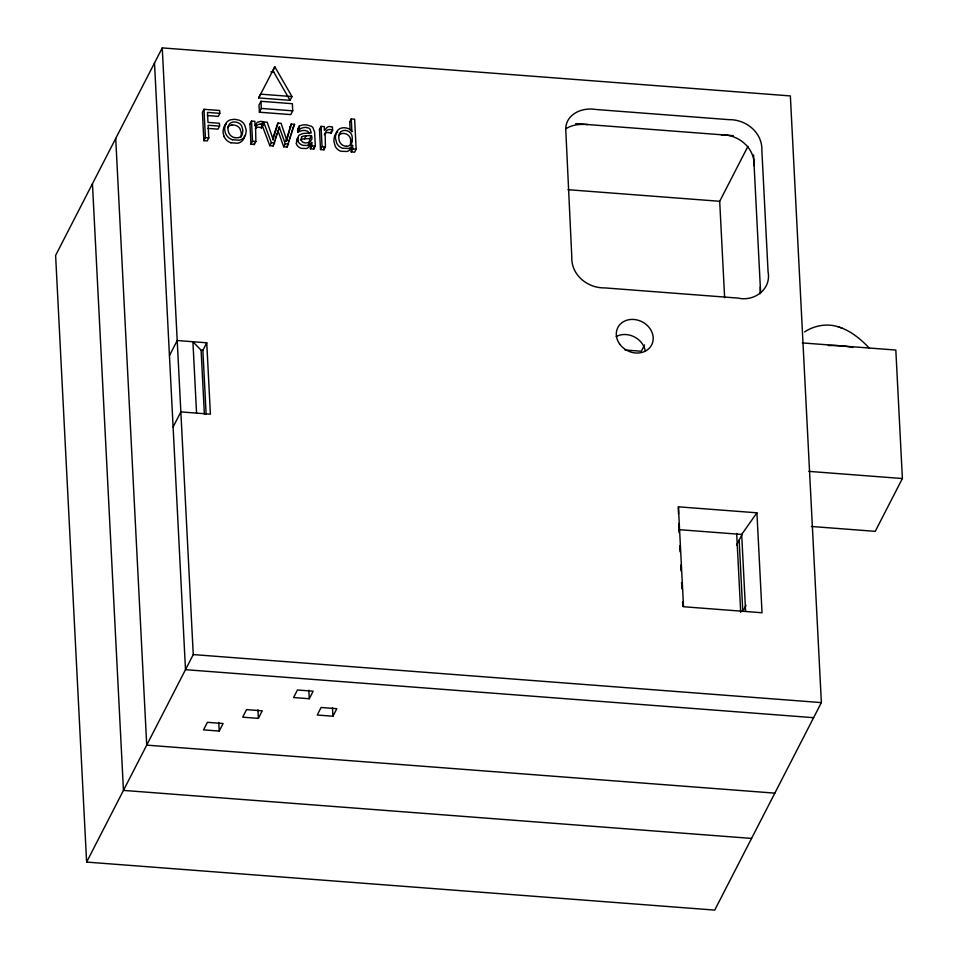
<?xml version="1.0" encoding="UTF-8"?>
<svg xmlns="http://www.w3.org/2000/svg" width="958" height="958" viewBox="0 0 958 958"><rect width="100%" height="100%" fill="white"/><g stroke="black" fill="none" stroke-linecap="round" stroke-linejoin="round"><path stroke-width="1.44" d="M352.34 140.527L352.173 136.79A6.61 5.628 27.2 0 0 345.491 130.42M760.173 293.699L760.317 287.041M244.601 135.377L244.086 137.916M255.594 128.156L255.882 141.497L254.337 144.514L250.972 144.263L249.942 124.073L251.487 121.055L254.852 121.307L255.067 125.438M241.045 136.431L241.272 134.419A17.412 14.825 27.2 0 0 241.188 132.599L240.147 129.079A7.209 6.143 27.2 0 0 239.069 127.534A6.299 5.365 27.2 0 0 235.979 125.534L234.411 125.151A10.358 8.826 27.2 0 0 233.141 125.031L231.944 125.067M350.532 145.197L350.628 139.808M285.891 141.149L291.196 124.085L294.561 124.348L287.089 147.017L283.724 146.766L278.335 131.725A10.346 8.814 27.2 0 1 278.048 130.743M286.897 140.826A8.466 7.209 27.2 0 1 287.208 139.066L291.196 124.085M277.449 131.617L277.581 131.15A11.496 9.784 27.2 0 0 277.676 130.731M262.049 124.995L269.809 145.7L273.174 145.963L273.976 143.269M274.515 141.473L274.778 140.587M275.317 138.79L276.108 136.096M276.383 135.21L276.91 133.413M273.174 145.963L279.125 128.121A11.496 9.784 27.2 0 0 279.377 127.031L279.365 126.839M272.779 138.203L277.964 123.079L281.101 123.319L286.334 139.006A10.718 9.125 27.2 0 1 286.598 140.096L286.729 140.814M277.964 123.079L273.485 137.976A10.646 9.065 27.2 0 0 273.174 139.772M287.089 147.017L288.202 143.341M288.933 140.874L289.304 139.652M289.675 138.419L290.418 135.964M290.789 134.743L291.16 133.509M291.531 132.276L292.274 129.821M292.645 128.6L292.585 127.33M240.961 136.79L240.733 137.461M255.151 125.45L257.295 122.289L260.708 121.355A9.233 7.868 27.2 0 1 262.899 121.69L263.067 124.983L261.51 128.001A5.065 4.311 27.2 0 0 258.804 127.258A4.323 3.688 27.2 0 0 256.277 127.773L255.451 128.468M225.346 124.42L224.639 128.097A19.148 16.31 27.2 0 0 224.687 129.869L225.393 133.03A10.275 8.754 27.2 0 0 232.435 139.784M162.249 47.9L55.612 255.403L86.615 862.08L714.728 910.1L821.365 702.597L790.362 95.92L162.249 47.9L193.253 654.577L86.615 862.08M203.97 109.296L202.413 112.314L203.862 140.658L207.227 140.922L208.784 137.904L208.137 125.258L219.574 126.133L219.43 123.271L207.982 122.396L207.479 112.409L219.813 113.355L219.669 110.493L203.97 109.296L205.419 137.641L203.862 140.658M219.813 113.355L218.268 116.373L207.299 115.535M219.574 126.133L218.017 129.15L208.006 128.384M258.66 97.932L260.6 94.159L291.998 96.554L290.058 100.327L258.66 97.932L274.838 66.809L291.998 96.554M274.838 66.809L272.898 70.581L290.058 100.327M260.959 101.297L259.019 105.069L259.39 112.206L290.789 114.601L292.729 110.829L292.37 103.692L260.959 101.297L261.33 108.434L259.39 112.206M250.972 144.263L252.517 141.245L251.487 121.055M261.869 123.738L262.899 121.726M262.564 123.989L263.606 121.977L267.198 122.253L272.623 137.952A11.221 9.556 27.2 0 1 272.982 139.76M278.335 128.851L279.449 126.851A10.346 8.814 27.2 0 0 279.868 128.707L285.268 143.748L283.724 146.766M269.809 145.7L271.365 142.682L263.606 121.977M169.446 355.622L177.206 340.533L206.748 342.796L210.401 414.167L180.858 411.904L173.099 427.005M293.531 126.36L294.561 124.348M286.155 141.077L287.196 139.066M297.89 132.408L299.447 129.39L299.279 126.133L297.722 129.15L297.89 132.408A11.304 9.628 27.2 0 1 304.919 130.468L307.35 131.186A3.604 3.078 27.2 0 1 308.404 132.048L309.338 133.701M309.877 138.611L311.422 135.593L306.033 135.82L304.476 138.838L309.877 138.611L309.003 144.059M206.138 414.275L202.868 350.341L206.748 342.796M332.642 130.24A5.065 4.311 27.2 0 0 329.899 129.546A4.323 3.688 27.2 0 0 327.361 130.072L326.546 130.767A8.167 6.957 27.2 0 0 325.145 133.485L325.433 146.814L323.876 149.831L320.511 149.58L319.481 129.39L321.026 126.372L324.391 126.624C323.66 135.653 325.864 124.971 330.259 126.672A9.233 7.868 27.2 0 1 332.45 127.007L332.606 130.3L331.061 133.318L330.977 131.689M299.243 126.073A14.394 12.262 27.2 0 1 306.608 124.899L311.338 126.264A5.82 4.958 27.2 0 1 312.931 127.689L314.583 131.976L315.338 146.047L313.781 149.065L310.416 148.801L311.973 145.784L311.805 142.502L308.213 147.604A7.017 5.976 27.2 0 1 306.117 148.526L301.65 148.382A6.383 5.437 27.2 0 1 296.285 143.616M320.511 149.58L322.068 146.562L321.026 126.372M350.113 129.881L349.718 121.953L351.263 118.936L354.628 119.187L356.16 149.161L354.604 152.178L351.239 151.927L351.059 148.37L352.532 145.353L350.844 147.304A7.82 6.658 27.2 0 1 348.58 148.442L342.665 148.274A8.167 6.946 27.2 0 1 339.012 146.203A9.784 8.335 27.2 0 1 336.713 143.101L335.516 138.563A20.896 17.795 27.2 0 1 335.456 136.778L336.102 133.102A11.34 9.652 27.2 0 1 338.162 129.905L338.521 129.593A9.053 7.712 27.2 0 1 342.341 127.881L343.886 127.761A11.915 10.155 27.2 0 1 345.551 127.857L348.089 128.492A6.862 5.844 27.2 0 1 350.544 130.072L351.826 131.617M351.239 151.927L352.795 148.909L352.616 145.353L349.287 150.322A7.82 6.658 27.2 0 1 347.024 151.46L341.12 151.292A8.167 6.946 27.2 0 1 337.467 149.22A9.784 8.335 27.2 0 1 335.168 146.119L333.971 141.58A20.896 17.795 27.2 0 1 333.911 139.808L334.546 136.12A11.34 9.652 27.2 0 1 336.617 132.923M219.226 731.062L223.106 723.518L207.395 722.32L203.527 729.864L219.226 731.062L218.783 722.5M258.385 718.368L262.264 710.824L246.565 709.627L242.685 717.171L258.385 718.368L257.953 709.806M309.278 698.741L313.158 691.197L297.447 689.988L293.579 697.532L309.278 698.741L308.835 690.167M332.929 716.225L336.809 708.68L321.098 707.483L317.23 715.027L332.929 716.225L332.486 707.663M644.554 344.952L641.321 351.239L624.987 349.993M724.631 297.794L719.697 201.288L747.959 146.323M736.558 545.15L741.731 535.091M746.019 605.205L742.797 611.491L739.145 540.12M802.241 342.904L895.826 350.053L902.388 478.533L875.241 531.343L811.378 526.469M311.673 142.491L309.769 144.586A7.017 5.976 27.2 0 1 307.662 145.508L303.207 145.365A6.383 5.437 27.2 0 1 297.83 140.598M745.599 611.24L741.684 534.444L756.928 512.817L678.408 506.818L678.551 513.955M308.823 144.287L308.009 145.065M255.056 125.905L256.325 124.947M340.904 131.809L340.665 132.036A8.143 6.934 27.2 0 0 339.371 134.06L338.821 137.186A17.076 14.538 27.2 0 0 338.869 138.515L339.204 140.491A8.323 7.089 27.2 0 0 341.132 143.999A5.952 5.065 27.2 0 0 344.425 145.915L345.143 146.059A8.179 6.957 27.2 0 0 346.257 146.167M298.273 137.665L297.818 138.012A5.928 5.041 27.2 0 0 296.788 139.329L296.417 143.592M804.612 331.899C814.791 325.181 828.047 323.026 839.603 327.277M566.597 128.372C572.86 124.42 580.596 124.061 587.781 124.552M238.674 137.557L236.77 137.772A10.598 9.017 27.2 0 1 235.488 137.701L234.291 137.485M270.875 71.886L273.856 72.113M575.71 123.63L733.337 135.677M261.33 108.434L292.729 110.829M349.718 121.953L351.179 122.061M249.942 124.073L251.415 124.181M262.276 125.019L263.402 125.103M276.407 126.097L277.389 126.169M289.639 127.103L290.693 127.186M319.481 129.39L321.373 129.534M205.419 137.641L208.784 137.904M252.517 141.245L255.882 141.497M271.365 142.682L274.73 142.946M285.268 143.748L288.633 143.999M311.973 145.784L315.338 146.047M322.068 146.562L325.433 146.814M352.795 148.909L356.16 149.161M568.022 189.696L719.697 201.288M196.558 413.114L192.905 341.731L201.108 350.197L202.868 350.341M808.815 471.372L902.388 478.533M678.755 523.942L678.875 529.642L741.684 534.444M193.253 654.577L821.365 702.597M813.605 717.686L185.493 669.666L154.501 62.989M774.83 793.14L146.718 745.132L115.714 138.443M751.563 838.418L123.45 790.398L92.447 183.72M721.254 134.755C738.402 134.431 754.868 147.76 754.126 165.71M306.464 127.498L308.895 128.168A3.604 3.078 27.2 0 1 309.961 129.031L311.29 132.934L303.015 133.485L299.363 134.994A5.928 5.041 27.2 0 0 298.333 136.311L297.962 140.575M232.447 139.724L239.201 140.227A10.466 8.909 27.2 0 0 245.607 134.886L246.194 131.234A19.938 16.981 27.2 0 0 246.062 129.45L244.565 124.791A9.436 8.035 27.2 0 0 239.117 120.205L235.86 119.463A16.202 13.795 27.2 0 0 234.003 119.355L230.662 119.774A10.179 8.67 27.2 0 0 225.358 124.432M230.902 142.742L237.644 143.245A10.466 8.909 27.2 0 0 244.062 137.904M837.987 326.726C850.429 330.462 860.763 339.06 869.529 348.341M840.202 327.48L842.082 328.127M223.849 136.048L223.142 132.899A19.148 16.31 27.2 0 1 223.082 131.114L223.789 127.438A10.179 8.67 27.2 0 1 226.423 124.061M753.575 154.968L760.628 293.04M756.928 512.817L762.029 612.749L683.521 606.737L678.408 506.818M736.678 533.45L740.702 612.294M678.875 529.642L679.018 532.6M679.701 545.892L680 551.796M680.683 565.088L680.982 570.992M681.581 582.811L681.892 588.715M682.563 602.007L682.791 606.438M351.263 118.936L351.909 131.617M323.78 147.891L323.876 149.831M313.697 147.412L313.781 149.065M311.422 135.593C314.978 143.808 299.243 145.999 301.435 137.533A2.814 2.395 27.2 0 1 302.237 136.647M310.248 145.52L310.416 148.801M261.426 126.372L261.51 128.001M254.265 143.221L254.337 144.514M201.108 350.197L204.377 414.143M828.299 345.575A56.666 26.62 -2.9 0 1 852.752 347.455M616.186 336.521A19.004 16.19 27.2 0 1 645.273 351.215M350.676 139.808A6.61 5.628 27.2 0 0 344.281 133.461A8.49 7.233 27.2 0 0 343.144 133.461L342.401 133.509A6.299 5.365 27.2 0 0 339.108 135.042A8.311 7.077 27.2 0 0 338.665 135.557M336.976 132.611A9.053 7.712 27.2 0 1 337.719 132.06M345.491 130.48A8.49 7.233 27.2 0 0 344.7 130.444L343.946 130.492A6.239 5.317 27.2 0 0 340.892 131.797M352.209 140.515A7.281 6.203 27.2 0 1 346.305 146.418M328.354 132.575A5.065 4.311 27.2 0 1 331.097 133.258M328.343 132.503A4.323 3.688 27.2 0 0 325.816 133.09L324.99 133.785A8.167 6.957 27.2 0 0 324.283 134.731M297.687 129.09A14.394 12.262 27.2 0 1 299.351 128.456M304.476 138.85A12.143 10.334 27.2 0 0 301.782 139.185L300.692 139.676A2.886 2.455 27.2 0 0 300.285 139.988M299.435 129.39A11.304 9.628 27.2 0 1 306.464 127.45M302.177 136.551A9.508 8.095 27.2 0 1 306.033 135.916M260.36 124.241A5.065 4.311 27.2 0 1 263.103 124.923M260.348 124.169A4.323 3.688 27.2 0 0 257.822 124.756L256.995 125.45A8.167 6.957 27.2 0 0 255.606 128.168M230.878 142.802A10.275 8.754 27.2 0 1 223.885 136.048M227.549 127.57A7.293 6.203 27.2 0 1 231.908 124.983M234.255 137.629A7.556 6.431 27.2 0 1 228.483 131.893L228.04 129.869A15.508 13.208 27.2 0 1 227.992 128.54L228.471 125.821A7.293 6.203 27.2 0 1 233.465 121.965L234.686 122.013A10.358 8.826 27.2 0 1 235.967 122.133L237.895 122.648A6.61 5.628 27.2 0 1 241.679 126.061L242.733 129.581A17.603 14.993 27.2 0 1 242.829 130.959L242.146 134.767A6.502 5.544 27.2 0 1 238.686 137.605M565.735 128.959L571.794 256.948C571.04 274.886 587.517 288.226 604.654 287.891L738.127 298.094C754.221 301.782 771.441 289.328 768.077 271.952L761.873 150.61C762.628 132.671 746.162 119.343 729.014 119.666L595.541 109.463C582.488 107.14 565.998 113.858 565.735 128.959M619.694 344.09A19.004 16.19 27.2 0 0 651.512 345.179A19.004 16.19 27.2 0 0 633.034 319.421A19.004 16.19 27.2 0 0 619.694 344.09"/></g></svg>
